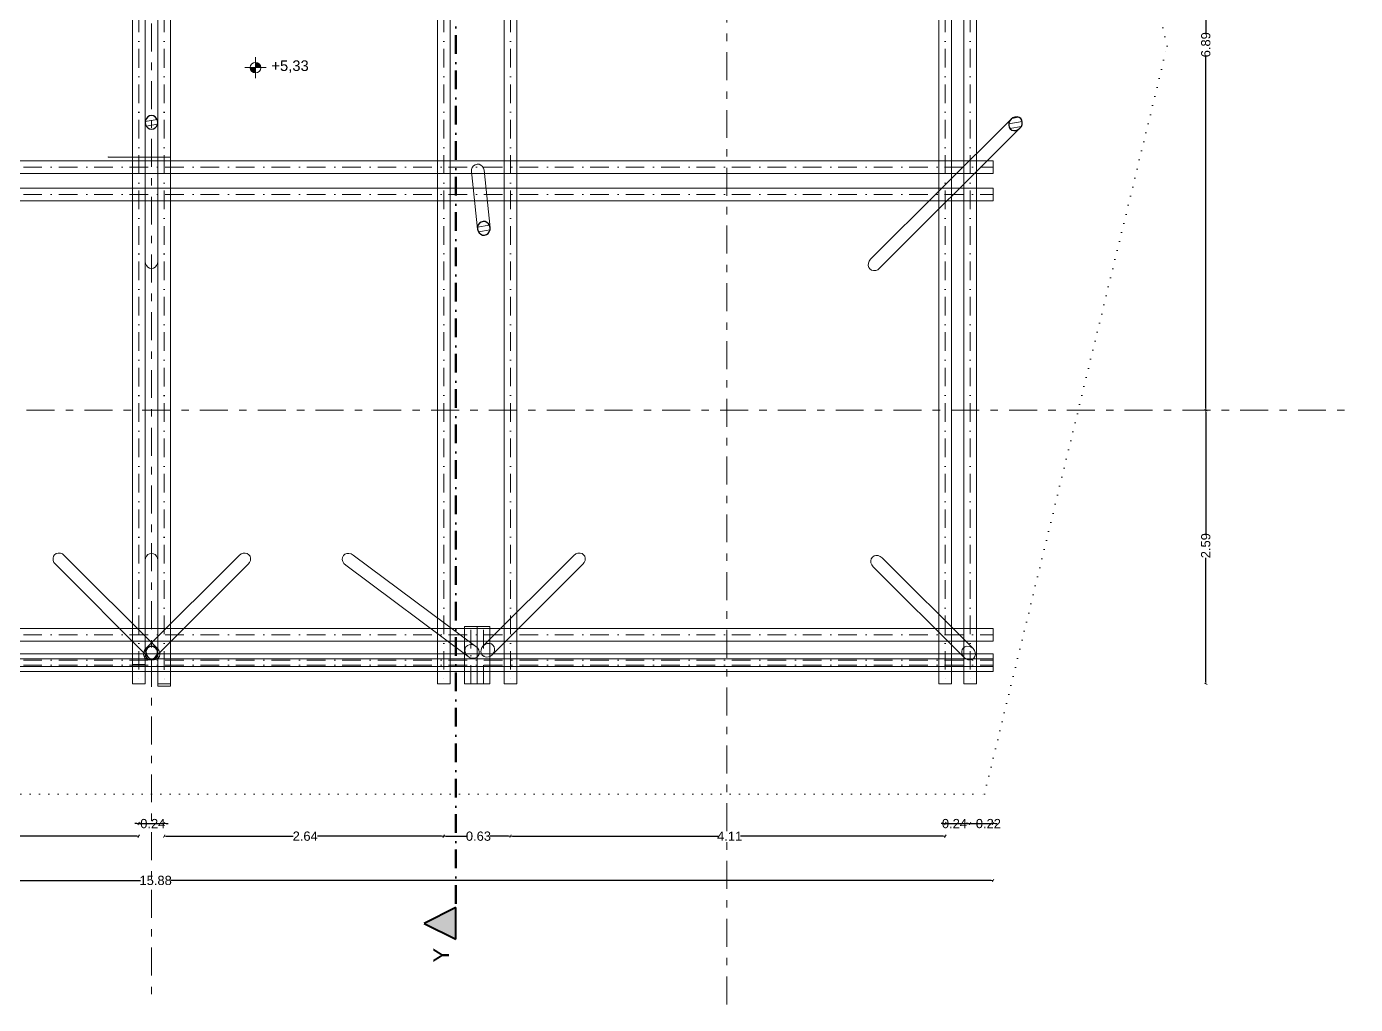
# Model space of a CAD drawing. Header units: millimetres. Extents: x -71878 to 121433, y -67383 to 83273.
# Drawn here: x 101535 to 114108, y -26518 to -17262 of the extents above; entities that cross this region are included whole.
import ezdxf

# ---------------------------------------------------------------- set-up
doc = ezdxf.new("R2010")
doc.units = ezdxf.units.MM
doc.header["$MEASUREMENT"] = 0
doc.set_wipeout_variables(frame=1)
for name, pattern in [('Dense Dotted', [88.194442, 0, -88.194442]), ('Dot & Dashed', [335.138881, 176.388884, -88.194442, 0, -70.555556]), ('Double Dashed', [546.805537, 264.583325, -105.833328, 70.555556, -105.833328]), ('Wipeout_Contour', [1000, 0, -1000])]:
    doc.linetypes.add(name, pattern=pattern)
for name, color, linetype, lineweight in [('ACOTACIONES', 7, 'Continuous', 9), ('ACOTACIONES_Pluma_Nº__1', 7, 'Continuous', 0), ('COLUMNAS_Pluma_Nº__1', 7, 'Continuous', 0), ('COLUMNAS_Pluma_Nº__6', 255, 'Continuous', 0), ('COLUMNAS_Pluma_Nº__81', 7, 'Continuous', 30), ('CORTES_Pluma_Nº__1', 7, 'Continuous', 0), ('CORTES_Pluma_Nº__101', 7, 'Continuous', 40), ('CORTES_Pluma_Nº__121', 7, 'Continuous', 50), ('EJES_Pluma_Nº__21', 7, 'Continuous', 5), ('Losas_Pluma_Nº__1', 7, 'Continuous', 0), ('SANITARIAS_Pluma_Nº__61', 7, 'Continuous', 20), ('Vigas_Pluma_Nº__21', 7, 'Continuous', 5)]:
    doc.layers.add(name, color=color, linetype=linetype, lineweight=lineweight)
doc.layers.add('COLUMNAS', color=7, linetype='Continuous')
doc.layers.add('CORTES', color=7, linetype='Continuous')
doc.layers.add('Vigas_Pluma_Nº__24', color=7, linetype='Continuous', lineweight=5, true_color=0x969696)
doc.styles.add('Estilo_Generado_2', font='Arial.ttf')
doc.styles.add('Estilo_Generado_3', font='swissb.ttf')
doc.dimstyles.new('Estilo_Generado__1', dxfattribs={"dimtxt": 87.5, "dimasz": 19, "dimexe": 0.18, "dimexo": 0, "dimgap": 0.09, "dimtad": 0, "dimlfac": 0.001, "dimzin": 0, "dimdsep": 46, "dimtxsty": 'Estilo_Generado_2', "dimblk": 'ARROWHEAD_2', "dimblk1": 'ARROWHEAD_2', "dimblk2": 'ARROWHEAD_2', "dimcen": 0.09, "dimse1": 1, "dimse2": 1, "dimclrd": 7, "dimclre": 7, "dimclrt": 7, "dimadec": 0, "dimazin": 0, "dimtfac": 1, "dimtmove": 0, "dimatfit": 3, "dimfxl": 1, "dimtolj": 1, "dimtzin": 0, "dimarcsym": 0})
doc.dimstyles.new('Estilo_Generado__2', dxfattribs={"dimtxt": 87.5, "dimasz": 19, "dimexe": 0.18, "dimexo": 0, "dimgap": 0.09, "dimtad": 0, "dimlfac": 0.001, "dimzin": 0, "dimdsep": 46, "dimtxsty": 'Estilo_Generado_2', "dimblk": 'ARROWHEAD_2', "dimblk1": 'ARROWHEAD_2', "dimblk2": 'ARROWHEAD_2', "dimcen": 0.09, "dimse1": 1, "dimse2": 1, "dimclrd": 7, "dimclre": 7, "dimclrt": 7, "dimadec": 0, "dimazin": 0, "dimtfac": 1, "dimtmove": 0, "dimatfit": 3, "dimfxl": 1, "dimtolj": 1, "dimtzin": 0, "dimarcsym": 0})
pattern_1 = [(10, (67552.546, -19095.84), (-7.81417, 44.31635), [])]

# ---------------------------------------------------------------- blocks, each defined once
blk = doc.blocks.new('ARROWHEAD_2')
at = {"color": 0, "linetype": 'Continuous', "lineweight": 0}
for p, q in [((0, 0), (-1, 0)), ((-0.38, -0.66), (0.38, 0.66))]:
    blk.add_line(p, q, dxfattribs=at)
blk = doc.blocks.new('*D637')
at = {"layer": 'ACOTACIONES', "color": 7, "linetype": 'Continuous', "lineweight": -2, "transparency": 16777216}
for p, q in [((99972, -24926), (101172, -24926)), ((102577, -24926), (101402, -24926))]:
    blk.add_line(p, q, dxfattribs=at)
at = {"layer": 'Defpoints', "color": 0, "linetype": 'Continuous', "transparency": 16777216}
for p in [(99953, -23484), (102596, -23484), (102596, -24926)]:
    blk.add_point(p, dxfattribs=at)
at = {"layer": 'ACOTACIONES', "color": 7, "linetype": 'Continuous', "lineweight": -2, "transparency": 16777216, "xscale": 19, "yscale": 19, "zscale": 19, "rotation": 180}
blk.add_blockref('ARROWHEAD_2', (99953, -24926), dxfattribs=at)
at = {"layer": 'ACOTACIONES', "color": 7, "linetype": 'Continuous', "lineweight": -2, "transparency": 16777216, "xscale": 19, "yscale": 19, "zscale": 19}
blk.add_blockref('ARROWHEAD_2', (102596, -24926), dxfattribs=at)
at = {"layer": 'ACOTACIONES', "color": 7, "linetype": 'Continuous', "transparency": 16777216, "insert": (101287, -24926), "char_height": 87.5, "attachment_point": 5, "style": 'Estilo_Generado_2'}
blk.add_mtext('\\A1;2.64', dxfattribs=at)
blk = doc.blocks.new('*D638')
at = {"layer": 'ACOTACIONES', "color": 7, "linetype": 'Continuous', "lineweight": -2, "transparency": 16777216}
for p, q in [((102577, -24807), (102558, -24807)), ((102596, -24807), (102837, -24807)), ((102856, -24807), (102875, -24807))]:
    blk.add_line(p, q, dxfattribs=at)
at = {"layer": 'Defpoints', "color": 0, "linetype": 'Continuous', "transparency": 16777216}
for p in [(102596, -23484), (102837, -23484), (102837, -24807)]:
    blk.add_point(p, dxfattribs=at)
at = {"layer": 'ACOTACIONES', "color": 7, "linetype": 'Continuous', "lineweight": -2, "transparency": 16777216, "xscale": 19, "yscale": 19, "zscale": 19}
blk.add_blockref('ARROWHEAD_2', (102596, -24807), dxfattribs=at)
at = {"layer": 'ACOTACIONES', "color": 7, "linetype": 'Continuous', "lineweight": -2, "transparency": 16777216, "xscale": 19, "yscale": 19, "zscale": 19, "rotation": 180}
blk.add_blockref('ARROWHEAD_2', (102837, -24807), dxfattribs=at)
at = {"layer": 'ACOTACIONES', "color": 7, "linetype": 'Continuous', "transparency": 16777216, "insert": (102729, -24807), "char_height": 87.5, "attachment_point": 5, "style": 'Estilo_Generado_2'}
blk.add_mtext('\\A1;0.24', dxfattribs=at)
blk = doc.blocks.new('*D639')
at = {"layer": 'ACOTACIONES', "color": 7, "linetype": 'Continuous', "lineweight": -2, "transparency": 16777216}
for p, q in [((102856, -24926), (104057, -24926)), ((105462, -24926), (104286, -24926))]:
    blk.add_line(p, q, dxfattribs=at)
at = {"layer": 'Defpoints', "color": 0, "linetype": 'Continuous', "transparency": 16777216}
for p in [(102837, -23484), (105481, -23484), (105481, -24926)]:
    blk.add_point(p, dxfattribs=at)
at = {"layer": 'ACOTACIONES', "color": 7, "linetype": 'Continuous', "lineweight": -2, "transparency": 16777216, "xscale": 19, "yscale": 19, "zscale": 19, "rotation": 180}
blk.add_blockref('ARROWHEAD_2', (102837, -24926), dxfattribs=at)
at = {"layer": 'ACOTACIONES', "color": 7, "linetype": 'Continuous', "lineweight": -2, "transparency": 16777216, "xscale": 19, "yscale": 19, "zscale": 19}
blk.add_blockref('ARROWHEAD_2', (105481, -24926), dxfattribs=at)
at = {"layer": 'ACOTACIONES', "color": 7, "linetype": 'Continuous', "transparency": 16777216, "insert": (104171, -24926), "char_height": 87.5, "attachment_point": 5, "style": 'Estilo_Generado_2'}
blk.add_mtext('\\A1;2.64', dxfattribs=at)
blk = doc.blocks.new('*D640')
at = {"layer": 'ACOTACIONES', "color": 7, "linetype": 'Continuous', "lineweight": -2, "transparency": 16777216}
for p, q in [((105500, -24926), (105697, -24926)), ((106094, -24926), (105922, -24926))]:
    blk.add_line(p, q, dxfattribs=at)
at = {"layer": 'Defpoints', "color": 0, "linetype": 'Continuous', "transparency": 16777216}
for p in [(105481, -23484), (106113, -23484), (106113, -24926)]:
    blk.add_point(p, dxfattribs=at)
at = {"layer": 'ACOTACIONES', "color": 7, "linetype": 'Continuous', "lineweight": -2, "transparency": 16777216, "xscale": 19, "yscale": 19, "zscale": 19, "rotation": 180}
blk.add_blockref('ARROWHEAD_2', (105481, -24926), dxfattribs=at)
at = {"layer": 'ACOTACIONES', "color": 7, "linetype": 'Continuous', "lineweight": -2, "transparency": 16777216, "xscale": 19, "yscale": 19, "zscale": 19}
blk.add_blockref('ARROWHEAD_2', (106113, -24926), dxfattribs=at)
at = {"layer": 'ACOTACIONES', "color": 7, "linetype": 'Continuous', "transparency": 16777216, "insert": (105810, -24926), "char_height": 87.5, "attachment_point": 5, "style": 'Estilo_Generado_2'}
blk.add_mtext('\\A1;0.63', dxfattribs=at)
blk = doc.blocks.new('*D641')
at = {"layer": 'ACOTACIONES', "color": 7, "linetype": 'Continuous', "lineweight": -2, "transparency": 16777216}
for p, q in [((106132, -24926), (108085, -24926)), ((110208, -24926), (108289, -24926))]:
    blk.add_line(p, q, dxfattribs=at)
at = {"layer": 'Defpoints', "color": 0, "linetype": 'Continuous', "transparency": 16777216}
for p in [(106113, -23484), (110227, -23484), (110227, -24926)]:
    blk.add_point(p, dxfattribs=at)
at = {"layer": 'ACOTACIONES', "color": 7, "linetype": 'Continuous', "lineweight": -2, "transparency": 16777216, "xscale": 19, "yscale": 19, "zscale": 19, "rotation": 180}
blk.add_blockref('ARROWHEAD_2', (106113, -24926), dxfattribs=at)
at = {"layer": 'ACOTACIONES', "color": 7, "linetype": 'Continuous', "lineweight": -2, "transparency": 16777216, "xscale": 19, "yscale": 19, "zscale": 19}
blk.add_blockref('ARROWHEAD_2', (110227, -24926), dxfattribs=at)
at = {"layer": 'ACOTACIONES', "color": 7, "linetype": 'Continuous', "transparency": 16777216, "insert": (108187, -24926), "char_height": 87.5, "attachment_point": 5, "style": 'Estilo_Generado_2'}
blk.add_mtext('\\A1;4.11', dxfattribs=at)
blk = doc.blocks.new('*D642')
at = {"layer": 'ACOTACIONES', "color": 7, "linetype": 'Continuous', "lineweight": -2, "transparency": 16777216}
for p, q in [((110208, -24807), (110189, -24807)), ((110227, -24807), (110463, -24807)), ((110482, -24807), (110501, -24807))]:
    blk.add_line(p, q, dxfattribs=at)
at = {"layer": 'Defpoints', "color": 0, "linetype": 'Continuous', "transparency": 16777216}
for p in [(110227, -23484), (110463, -23484), (110463, -24807)]:
    blk.add_point(p, dxfattribs=at)
at = {"layer": 'ACOTACIONES', "color": 7, "linetype": 'Continuous', "lineweight": -2, "transparency": 16777216, "xscale": 19, "yscale": 19, "zscale": 19}
blk.add_blockref('ARROWHEAD_2', (110227, -24807), dxfattribs=at)
at = {"layer": 'ACOTACIONES', "color": 7, "linetype": 'Continuous', "lineweight": -2, "transparency": 16777216, "xscale": 19, "yscale": 19, "zscale": 19, "rotation": 180}
blk.add_blockref('ARROWHEAD_2', (110463, -24807), dxfattribs=at)
at = {"layer": 'ACOTACIONES', "color": 7, "linetype": 'Continuous', "transparency": 16777216, "insert": (110314, -24807), "char_height": 87.5, "attachment_point": 5, "style": 'Estilo_Generado_2'}
blk.add_mtext('\\A1;0.24', dxfattribs=at)
blk = doc.blocks.new('*D643')
at = {"layer": 'ACOTACIONES', "color": 7, "linetype": 'Continuous', "lineweight": -2, "transparency": 16777216}
for p, q in [((110444, -24807), (110425, -24807)), ((110463, -24807), (110680, -24807)), ((110699, -24807), (110718, -24807))]:
    blk.add_line(p, q, dxfattribs=at)
at = {"layer": 'Defpoints', "color": 0, "linetype": 'Continuous', "transparency": 16777216}
for p in [(110680, -23367), (110463, -23484), (110680, -24807)]:
    blk.add_point(p, dxfattribs=at)
at = {"layer": 'ACOTACIONES', "color": 7, "linetype": 'Continuous', "lineweight": -2, "transparency": 16777216, "xscale": 19, "yscale": 19, "zscale": 19}
blk.add_blockref('ARROWHEAD_2', (110463, -24807), dxfattribs=at)
at = {"layer": 'ACOTACIONES', "color": 7, "linetype": 'Continuous', "lineweight": -2, "transparency": 16777216, "xscale": 19, "yscale": 19, "zscale": 19, "rotation": 180}
blk.add_blockref('ARROWHEAD_2', (110680, -24807), dxfattribs=at)
at = {"layer": 'ACOTACIONES', "color": 7, "linetype": 'Continuous', "transparency": 16777216, "insert": (110635, -24807), "char_height": 87.5, "attachment_point": 5, "style": 'Estilo_Generado_2'}
blk.add_mtext('\\A1;0.22', dxfattribs=at)
blk = doc.blocks.new('*D644')
at = {"layer": 'ACOTACIONES', "color": 7, "linetype": 'Continuous', "lineweight": -2, "transparency": 16777216}
for p, q in [((94818, -25345), (102612, -25345)), ((110661, -25345), (102899, -25345))]:
    blk.add_line(p, q, dxfattribs=at)
at = {"layer": 'Defpoints', "color": 0, "linetype": 'Continuous', "transparency": 16777216}
for p in [(94799, -23367), (110680, -23367), (110680, -25345)]:
    blk.add_point(p, dxfattribs=at)
at = {"layer": 'ACOTACIONES', "color": 7, "linetype": 'Continuous', "lineweight": -2, "transparency": 16777216, "xscale": 19, "yscale": 19, "zscale": 19, "rotation": 180}
blk.add_blockref('ARROWHEAD_2', (94799, -25345), dxfattribs=at)
at = {"layer": 'ACOTACIONES', "color": 7, "linetype": 'Continuous', "lineweight": -2, "transparency": 16777216, "xscale": 19, "yscale": 19, "zscale": 19}
blk.add_blockref('ARROWHEAD_2', (110680, -25345), dxfattribs=at)
at = {"layer": 'ACOTACIONES', "color": 7, "linetype": 'Continuous', "transparency": 16777216, "insert": (102756, -25345), "char_height": 87.5, "attachment_point": 5, "style": 'Estilo_Generado_2'}
blk.add_mtext('\\A1;15.88', dxfattribs=at)
blk = doc.blocks.new('*D649')
at = {"layer": 'ACOTACIONES', "color": 7, "linetype": 'Continuous', "lineweight": -2, "transparency": 16777216}
for p, q in [((112692, -20912), (112692, -22061)), ((112692, -23465), (112692, -22290))]:
    blk.add_line(p, q, dxfattribs=at)
at = {"layer": 'Defpoints', "color": 0, "linetype": 'Continuous', "transparency": 16777216}
for p in [(110523, -20893), (112692, -20893), (110523, -23484)]:
    blk.add_point(p, dxfattribs=at)
at = {"layer": 'ACOTACIONES', "color": 7, "linetype": 'Continuous', "lineweight": -2, "transparency": 16777216, "xscale": 19, "yscale": 19, "zscale": 19}
for p, rotation in [((112692, -20893), 90), ((112692, -23484), 270)]:
    blk.add_blockref('ARROWHEAD_2', p, dxfattribs=dict(at, rotation=rotation))
at = {"layer": 'ACOTACIONES', "color": 7, "linetype": 'Continuous', "transparency": 16777216, "insert": (112692, -22176), "char_height": 87.5, "attachment_point": 5, "rotation": 90, "style": 'Estilo_Generado_2'}
blk.add_mtext('\\A1;2.59', dxfattribs=at)
blk = doc.blocks.new('*D650')
at = {"layer": 'ACOTACIONES', "color": 7, "linetype": 'Continuous', "lineweight": -2, "transparency": 16777216}
for p, q in [((112692, -14020), (112692, -17320)), ((112692, -20874), (112692, -17549))]:
    blk.add_line(p, q, dxfattribs=at)
at = {"layer": 'Defpoints', "color": 0, "linetype": 'Continuous', "transparency": 16777216}
for p in [(110523, -14001), (112692, -14001), (110523, -20893)]:
    blk.add_point(p, dxfattribs=at)
at = {"layer": 'ACOTACIONES', "color": 7, "linetype": 'Continuous', "lineweight": -2, "transparency": 16777216, "xscale": 19, "yscale": 19, "zscale": 19}
for p, rotation in [((112692, -14001), 90), ((112692, -20893), 270)]:
    blk.add_blockref('ARROWHEAD_2', p, dxfattribs=dict(at, rotation=rotation))
at = {"layer": 'ACOTACIONES', "color": 7, "linetype": 'Continuous', "transparency": 16777216, "insert": (112692, -17434), "char_height": 87.5, "attachment_point": 5, "rotation": 90, "style": 'Estilo_Generado_2'}
blk.add_mtext('\\A1;6.89', dxfattribs=at)
blk = doc.blocks.new('Cota de Nivel_1_4', base_point=(36148, 1445))
at = {"layer": 'ACOTACIONES_Pluma_Nº__1', "linetype": 'Continuous'}
for points in [[(36148, 1445), (36098, 1445), (36102, 1426), (36113, 1410), (36129, 1399), (36148, 1395)], [(36148, 1445), (36198, 1445), (36195, 1464), (36184, 1480), (36168, 1491), (36148, 1495)]]:
    blk.add_hatch(color=256, dxfattribs=at).paths.add_polyline_path(points)
for p, q in [((36148, 1345), (36148, 1545)), ((36048, 1445), (36248, 1445))]:
    blk.add_line(p, q, dxfattribs=at)
blk.add_circle((36148, 1445), 50, dxfattribs=at)
at = {"layer": 'ACOTACIONES_Pluma_Nº__1', "insert": (36298, 1395), "char_height": 100, "attachment_point": 7, "style": 'Estilo_Generado_2'}
blk.add_mtext('\\A1;{\\fArial|b0|i0|c0|p34;+5,33}', dxfattribs=at)
blk = doc.blocks.new('Plano de Corte_2_4', base_point=(38043, 9614))
at = {"layer": 'CORTES', "linetype": 'Continuous', "lineweight": 0, "true_color": 0x000000}
for points in [[(38043, 9764), (38043, 9464), (37743, 9614)], [(38043, -6806), (38043, -6506), (37743, -6656)]]:
    blk.add_hatch(color=18, dxfattribs=at).paths.add_polyline_path(points)
at = {"layer": 'CORTES_Pluma_Nº__101', "linetype": 'Continuous'}
for p, q in [((37743, 9614), (38043, 9764)), ((38043, 9764), (38043, 9464)), ((38043, 9464), (37743, 9614)), ((38043, -6506), (37743, -6656)), ((38043, -6806), (38043, -6506)), ((37743, -6656), (38043, -6806))]:
    blk.add_line(p, q, dxfattribs=at)
at = {"layer": 'CORTES_Pluma_Nº__121', "linetype": 'Dot & Dashed'}
blk.add_line((38043, 9464), (38043, -6506), dxfattribs=at)
at = {"layer": 'CORTES_Pluma_Nº__1', "char_height": 150, "rotation": 90, "style": 'Estilo_Generado_3'}
for insert, attachment_point in [((37979, 9983), 9), ((37979, -7026), 7)]:
    blk.add_mtext('\\A1;{\\fSwis721 BT|b0|i0|c0|p34;Y}', dxfattribs=dict(at, insert=insert, attachment_point=attachment_point))

msp = doc.modelspace()

# ---------------------------------------------------------------- linework, layer by layer
at = {"layer": 'COLUMNAS_Pluma_Nº__1', "linetype": 'Continuous', "flags": 128}
for points in [[(102656.898, -19485.842), (102656.898, -18169.491)], [(102776.898, -19485.842), (102776.898, -18169.491)], [(109521.051, -19465.232), (110849.087, -18139.656)], [(109605.825, -19550.164), (110933.861, -18224.587)], [(105863.903, -18622.739), (105858.895, -18603.009), (105848.535, -18585.819), (105833.839, -18572.852), (105816.243, -18565.377), (105797.471, -18564.125), (105779.361, -18569.22), (105763.684, -18580.161), (105751.976, -18595.88), (105745.382, -18614.835), (105744.549, -18635.174)], [(105744.549, -18635.174), (105801.128, -19178.228)], [(105863.903, -18622.739), (105920.482, -19165.792)], [(102776.898, -19485.842), (102773.962, -19505.846), (102765.439, -19523.892), (102752.165, -19538.213), (102735.439, -19547.408), (102716.898, -19550.577), (102698.357, -19547.408), (102681.631, -19538.213), (102668.357, -19523.892), (102659.835, -19505.846), (102656.898, -19485.842)], [(109605.825, -19550.164), (109588.598, -19563.21), (109568.908, -19570.822), (109548.682, -19572.256), (109529.901, -19567.37), (109514.403, -19556.643), (109503.704, -19541.124), (109498.853, -19522.334), (109500.324, -19502.111), (109507.973, -19482.436), (109521.051, -19465.232)], [(101806.964, -22352.373), (101793.886, -22335.17), (101786.237, -22315.494), (101784.767, -22295.271), (101789.618, -22276.481), (101800.316, -22260.963), (101815.814, -22250.236), (101834.596, -22245.349), (101854.821, -22246.783), (101874.511, -22254.395), (101891.738, -22267.441)], [(102656.898, -22313.215), (102659.835, -22293.19), (102668.357, -22275.124), (102681.631, -22260.788), (102698.357, -22251.583), (102716.898, -22248.411), (102735.439, -22251.583), (102752.165, -22260.788), (102765.439, -22275.124), (102773.962, -22293.19), (102776.898, -22313.215)], [(103546.891, -22267.441), (103564.119, -22254.395), (103583.809, -22246.783), (103604.034, -22245.349), (103622.815, -22250.236), (103638.314, -22260.963), (103649.012, -22276.481), (103653.863, -22295.271), (103652.392, -22315.494), (103644.744, -22335.17), (103631.666, -22352.373)], [(104554.022, -22361.224), (104537.881, -22345.542), (104526.829, -22326.684), (104521.946, -22306.497), (104523.712, -22286.956), (104531.952, -22269.976), (104545.861, -22257.216), (104564.077, -22249.928), (104584.817, -22248.823), (104606.05, -22254.011), (104625.699, -22264.983)], [(106714.014, -22267.441), (106731.241, -22254.395), (106750.931, -22246.783), (106771.157, -22245.349), (106789.938, -22250.236), (106805.436, -22260.963), (106816.134, -22276.481), (106820.986, -22295.271), (106819.515, -22315.494), (106811.866, -22335.17), (106798.788, -22352.373)], [(102689.598, -23233.371), (101806.964, -22352.373)], [(102774.372, -23148.44), (101891.738, -22267.441)], [(102656.898, -22313.215), (102656.898, -23195.946)], [(103546.891, -22267.441), (102664.258, -23148.44)], [(103631.666, -22352.373), (102749.032, -23233.371)], [(102776.898, -22313.215), (102776.898, -23195.946)], [(104554.022, -22361.224), (105713.726, -23224.928)], [(104625.699, -22264.983), (105785.403, -23128.686)], [(106714.014, -22267.441), (105856.2, -23123.666)], [(106798.788, -22352.373), (105940.975, -23208.597)], [(109544.108, -22375.387), (109530.963, -22358.117), (109523.253, -22338.38), (109521.734, -22318.109), (109526.554, -22299.288), (109537.242, -22283.759), (109552.751, -22273.043), (109571.563, -22268.188), (109591.837, -22269.669), (109611.588, -22277.342), (109628.882, -22290.456)], [(109544.108, -22375.387), (110404.938, -23234.622)], [(109628.882, -22290.456), (110489.712, -23149.691)]]:
    msp.add_lwpolyline(points, dxfattribs=at)
for points in [[(102762.11, -23216.168), (102769.759, -23196.492), (102771.23, -23176.27), (102766.379, -23157.479), (102755.68, -23141.961), (102740.182, -23131.234), (102721.401, -23126.348), (102701.176, -23127.781), (102681.485, -23135.394), (102664.258, -23148.44), (102651.18, -23165.643), (102643.531, -23185.319), (102642.06, -23205.542), (102646.912, -23224.332), (102657.61, -23239.85), (102673.108, -23250.577), (102691.889, -23255.463), (102712.115, -23254.03), (102731.805, -23246.418), (102749.032, -23233.371)], [(102773.962, -23175.921), (102765.439, -23157.856), (102752.165, -23143.519), (102735.439, -23134.314), (102716.898, -23131.143), (102698.357, -23134.314), (102681.631, -23143.519), (102668.357, -23157.856), (102659.835, -23175.921), (102656.898, -23195.946), (102659.835, -23215.972), (102668.357, -23234.037), (102681.631, -23248.374), (102698.357, -23257.579), (102716.898, -23260.75), (102735.439, -23257.579), (102752.165, -23248.374), (102765.439, -23234.037), (102773.962, -23215.972), (102776.898, -23195.946)], [(102774.372, -23148.44), (102787.45, -23165.643), (102795.099, -23185.319), (102796.569, -23205.542), (102791.718, -23224.332), (102781.02, -23239.85), (102765.522, -23250.577), (102746.74, -23255.463), (102726.515, -23254.03), (102706.825, -23246.418), (102689.598, -23233.371), (102676.519, -23216.168), (102668.871, -23196.492), (102667.4, -23176.27), (102672.251, -23157.479), (102682.949, -23141.961), (102698.448, -23131.234), (102717.229, -23126.348), (102737.454, -23127.781), (102757.144, -23135.394)], [(105765.755, -23117.714), (105744.521, -23112.527), (105723.781, -23113.631), (105705.566, -23120.92), (105691.657, -23133.679), (105683.416, -23150.66), (105681.651, -23170.201), (105686.533, -23190.388), (105697.586, -23209.246), (105713.726, -23224.928), (105733.375, -23235.9), (105754.608, -23241.088), (105775.348, -23239.983), (105793.564, -23232.694), (105807.473, -23219.935), (105815.713, -23202.954), (105817.479, -23183.414), (105812.596, -23163.227), (105801.544, -23144.369), (105785.403, -23128.686)], [(105954.053, -23191.394), (105961.702, -23171.718), (105963.172, -23151.496), (105958.321, -23132.706), (105947.623, -23117.187), (105932.124, -23106.46), (105913.343, -23101.574), (105893.118, -23103.007), (105873.428, -23110.62), (105856.2, -23123.666), (105843.122, -23140.869), (105835.473, -23160.545), (105834.003, -23180.768), (105838.854, -23199.558), (105849.552, -23215.076), (105865.051, -23225.803), (105883.832, -23230.689), (105904.057, -23229.256), (105923.747, -23221.644), (105940.975, -23208.597)], [(110472.417, -23136.577), (110452.666, -23128.904), (110432.392, -23127.423), (110413.58, -23132.278), (110398.071, -23142.994), (110387.383, -23158.523), (110382.563, -23177.344), (110384.082, -23197.615), (110391.792, -23217.352), (110404.938, -23234.622), (110422.232, -23247.736), (110441.983, -23255.409), (110462.257, -23256.89), (110481.069, -23252.035), (110496.578, -23241.319), (110507.266, -23225.79), (110512.086, -23206.969), (110510.567, -23186.698), (110502.857, -23166.961), (110489.712, -23149.691)]]:
    msp.add_lwpolyline(points, close=True, dxfattribs=at)
at = {"layer": 'EJES_Pluma_Nº__21', "linetype": 'Double Dashed'}
for p, q in [((108159.919, -26518.433), (108159.919, -8483.159)), ((89505.306, -20892.695), (114107.745, -20892.695))]:
    msp.add_line(p, q, dxfattribs=at)
at = {"layer": 'Losas_Pluma_Nº__1', "linetype": 'Continuous', "flags": 128}
msp.add_lwpolyline([(102308.123, -18494.883), (102896.898, -18497.288), (102308.123, -18497.288)], close=True, dxfattribs=at)
at = {"layer": 'SANITARIAS_Pluma_Nº__61', "linetype": 'Dense Dotted'}
for p, q in [((112326.227, -17446.205), (110597.423, -10363.335)), ((110597.423, -24529.074), (112326.227, -17446.205)), ((94593.766, -24529.074), (110597.423, -24529.074))]:
    msp.add_line(p, q, dxfattribs=at)
at = {"layer": 'Vigas_Pluma_Nº__21', "linetype": 'Continuous'}
for p, q in [((102536.464, -11439.601), (102536.464, -23483.543)), ((102536.464, -11440.303), (102536.464, -23299.398)), ((102896.898, -11439.601), (102896.898, -23483.543)), ((102896.898, -11440.303), (102896.898, -23505.786)), ((105421.157, -11439.601), (105421.157, -23483.543)), ((105541.157, -11439.601), (105541.157, -23483.543)), ((106053.325, -11439.601), (106053.325, -23483.543)), ((106173.325, -11439.601), (106173.325, -23483.543)), ((110167.062, -11439.601), (110167.062, -23483.543)), ((110287.062, -11439.601), (110287.062, -23483.543)), ((110402.598, -11439.601), (110402.598, -23483.543)), ((110522.598, -11439.601), (110522.598, -23483.543)), ((94799.453, -18534.021), (110680.497, -18534.021)), ((110680.497, -18654.021), (110680.497, -18534.021)), ((94799.453, -18654.021), (110680.497, -18654.021)), ((94799.453, -18792.387), (110680.497, -18792.387)), ((110680.497, -18912.387), (110680.497, -18792.387)), ((94799.453, -18912.387), (110680.497, -18912.387)), ((94799.453, -22960.935), (110680.497, -22960.935)), ((105797.241, -22939.568), (105677.241, -22939.568)), ((105677.241, -23483.543), (105677.241, -22939.568)), ((105917.241, -22939.568), (105797.241, -22939.568)), ((105797.241, -23483.543), (105797.241, -22939.568)), ((105797.241, -23483.543), (105797.241, -22939.568)), ((105917.241, -23483.543), (105917.241, -22939.568)), ((110680.497, -23080.935), (110680.497, -22960.935)), ((94799.453, -23080.935), (110680.497, -23080.935)), ((94799.453, -23200.317), (110680.497, -23200.317)), ((94799.453, -23247.21), (110680.497, -23247.21)), ((110680.497, -23320.317), (110680.497, -23200.317)), ((110680.497, -23367.21), (110680.497, -23247.21)), ((94799.453, -23320.317), (110680.497, -23320.317)), ((94799.453, -23367.21), (110680.497, -23367.21)), ((102536.464, -23299.398), (102656.464, -23299.398)), ((102536.464, -23483.543), (102656.464, -23483.543)), ((102776.898, -23483.543), (102896.898, -23483.543)), ((102776.898, -23505.786), (102896.898, -23505.786)), ((105421.157, -23483.543), (105541.157, -23483.543)), ((105797.241, -23483.543), (105677.241, -23483.543)), ((105917.241, -23483.543), (105797.241, -23483.543)), ((106053.325, -23483.543), (106173.325, -23483.543)), ((110167.062, -23483.543), (110287.062, -23483.543)), ((110402.598, -23483.543), (110522.598, -23483.543))]:
    msp.add_line(p, q, dxfattribs=at)
at = {"layer": 'Vigas_Pluma_Nº__24', "linetype": 'Dot & Dashed'}
for p, q in [((105481.157, -11439.601), (105481.157, -23483.543)), ((106113.325, -11439.601), (106113.325, -23483.543)), ((110227.062, -11439.601), (110227.062, -23483.543)), ((110462.598, -11439.601), (110462.598, -23483.543)), ((94799.453, -18594.021), (110680.497, -18594.021)), ((94799.453, -18852.387), (110680.497, -18852.387)), ((105737.241, -23483.543), (105737.241, -22939.568)), ((105857.241, -23483.543), (105857.241, -22939.568)), ((94799.453, -23020.935), (110680.497, -23020.935)), ((94799.453, -23260.317), (110680.497, -23260.317)), ((94799.453, -23307.21), (110680.497, -23307.21))]:
    msp.add_line(p, q, dxfattribs=at)

# ---------------------------------------------------------------- block references
at = {"layer": 'ACOTACIONES'}
msp.add_blockref('Cota de Nivel_1_4', (103700.945, -17650.708), dxfattribs=at)
at = {"layer": 'CORTES'}
msp.add_blockref('Plano de Corte_2_4', (105596.028, -9482.014), dxfattribs=at)

# ---------------------------------------------------------------- dimensions: what is measured, and where the dimension line sits
at = {"layer": 'ACOTACIONES', "linetype": 'Continuous'}
for base, p1, p2, picture, middle in [((112692.376, -14000.952), (110522.598, -20892.695), (110522.598, -14000.952), '*D650', (112692.376, -17434.487)), ((112692.376, -20892.695), (110522.598, -23483.543), (110522.598, -20892.695), '*D649', (112692.376, -22175.783))]:
    dim = msp.add_linear_dim(base=base, p1=p1, p2=p2, angle=90, dimstyle='Estilo_Generado__1', dxfattribs=at)
    dim.commit()
    dim.dimension.update_dxf_attribs({"geometry": picture, "text_midpoint": middle, "dimtype": 160, "text_rotation": 90})
for base, p1, p2, picture, middle in [((110680.497, -25345.429), (94799.453, -23367.21), (110680.497, -23367.21), '*D644', (102755.828, -25345.429)), ((110680.497, -24807.392), (110462.598, -23483.543), (110680.497, -23367.21), '*D643', (110635.462, -24807.392)), ((102596.464, -24925.517), (99952.639, -23483.543), (102596.464, -23483.543), '*D637', (101286.888, -24925.517)), ((102836.898, -24807.392), (102596.464, -23483.543), (102836.898, -23483.543), '*D638', (102729.018, -24807.392)), ((105481.157, -24925.517), (102836.898, -23483.543), (105481.157, -23483.543), '*D639', (104171.364, -24925.517)), ((106113.325, -24925.517), (105481.157, -23483.543), (106113.325, -23483.543), '*D640', (105809.578, -24925.517)), ((110227.062, -24925.517), (106113.325, -23483.543), (110227.062, -23483.543), '*D641', (108186.983, -24925.517)), ((110462.598, -24807.392), (110227.062, -23483.543), (110462.598, -23483.543), '*D642', (110314.407, -24807.392))]:
    dim = msp.add_linear_dim(base=base, p1=p1, p2=p2, dimstyle='Estilo_Generado__2', dxfattribs=at)
    dim.commit()
    dim.dimension.update_dxf_attribs({"geometry": picture, "text_midpoint": middle, "dimtype": 160})

# ---------------------------------------------------------------- next in the draw order: wipeouts: each hides what was drawn before it
at = {"color": 254, "linetype": 'Wipeout_Contour', "lineweight": 0, "ltscale": 703531.644973}
msp.add_wipeout([(102659.835, -18189.495), (102668.357, -18207.541), (102681.631, -18221.862), (102698.357, -18231.057), (102716.898, -18234.225), (102735.439, -18231.057), (102752.165, -18221.862), (102765.439, -18207.541), (102773.962, -18189.495), (102776.898, -18169.491), (102773.962, -18149.486), (102765.439, -18131.44), (102752.165, -18117.119), (102735.439, -18107.924), (102716.898, -18104.756), (102698.357, -18107.924), (102681.631, -18117.119), (102668.357, -18131.44), (102659.835, -18149.486), (102656.898, -18169.491)], dxfattribs=at).dxf.layer = 'COLUMNAS'
at = {"color": 254, "linetype": 'Wipeout_Contour', "lineweight": 0, "ltscale": 866971.677412}
msp.add_wipeout([(110836.009, -18156.859), (110828.36, -18176.535), (110826.889, -18196.758), (110831.741, -18215.548), (110842.439, -18231.066), (110857.937, -18241.793), (110876.718, -18246.679), (110896.944, -18245.246), (110916.634, -18237.633), (110933.861, -18224.587), (110946.939, -18207.384), (110954.588, -18187.708), (110956.059, -18167.485), (110951.208, -18148.695), (110940.509, -18133.177), (110925.011, -18122.45), (110906.23, -18117.564), (110886.004, -18118.997), (110866.314, -18126.61), (110849.087, -18139.656)], dxfattribs=at).dxf.layer = 'COLUMNAS'
at = {"color": 254, "linetype": 'Wipeout_Contour', "lineweight": 0, "ltscale": 766167.257982}
msp.add_wipeout([(105915.474, -19146.063), (105905.114, -19128.873), (105890.417, -19115.906), (105872.822, -19108.431), (105854.05, -19107.179), (105835.94, -19112.274), (105820.263, -19123.215), (105808.555, -19138.934), (105801.961, -19157.889), (105801.128, -19178.228), (105806.136, -19197.957), (105816.495, -19215.147), (105831.192, -19228.114), (105848.787, -19235.589), (105867.559, -19236.841), (105885.67, -19231.746), (105901.346, -19220.805), (105913.055, -19205.086), (105919.648, -19186.131), (105920.482, -19165.792)], dxfattribs=at).dxf.layer = 'COLUMNAS'

# ---------------------------------------------------------------- next in the draw order: hatches: boundary and pattern name
at = {"layer": 'COLUMNAS_Pluma_Nº__6', "linetype": 'Continuous'}
h = msp.add_hatch(dxfattribs=at)
h.set_pattern_fill('WOOD_0004', color=256, style=0, pattern_type=2)
h.set_pattern_definition(pattern_1)
h.paths.add_polyline_path([(102659.835, -18189.495), (102668.357, -18207.541), (102681.631, -18221.862), (102698.357, -18231.057), (102716.898, -18234.225), (102735.439, -18231.057), (102752.165, -18221.862), (102765.439, -18207.541), (102773.962, -18189.495), (102776.898, -18169.491), (102773.962, -18149.486), (102765.439, -18131.44), (102752.165, -18117.119), (102735.439, -18107.924), (102716.898, -18104.756), (102698.357, -18107.924), (102681.631, -18117.119), (102668.357, -18131.44), (102659.835, -18149.486), (102656.898, -18169.491)])
h = msp.add_hatch(dxfattribs=at)
h.set_pattern_fill('WOOD_0004', color=256, style=0, pattern_type=2)
h.set_pattern_definition(pattern_1)
h.paths.add_polyline_path([(110836.009, -18156.859), (110828.36, -18176.535), (110826.889, -18196.758), (110831.741, -18215.548), (110842.439, -18231.066), (110857.937, -18241.793), (110876.718, -18246.679), (110896.944, -18245.246), (110916.634, -18237.633), (110933.861, -18224.587), (110946.939, -18207.384), (110954.588, -18187.708), (110956.059, -18167.485), (110951.208, -18148.695), (110940.509, -18133.177), (110925.011, -18122.45), (110906.23, -18117.564), (110886.004, -18118.997), (110866.314, -18126.61), (110849.087, -18139.656)])
h = msp.add_hatch(dxfattribs=at)
h.set_pattern_fill('WOOD_0004', color=256, style=0, pattern_type=2)
h.set_pattern_definition(pattern_1)
h.paths.add_polyline_path([(105915.474, -19146.063), (105905.114, -19128.873), (105890.417, -19115.906), (105872.822, -19108.431), (105854.05, -19107.179), (105835.94, -19112.274), (105820.263, -19123.215), (105808.555, -19138.934), (105801.961, -19157.889), (105801.128, -19178.228), (105806.136, -19197.957), (105816.495, -19215.147), (105831.192, -19228.114), (105848.787, -19235.589), (105867.559, -19236.841), (105885.67, -19231.746), (105901.346, -19220.805), (105913.055, -19205.086), (105919.648, -19186.131), (105920.482, -19165.792)])

# ---------------------------------------------------------------- next in the draw order: linework, layer by layer
at = {"layer": 'COLUMNAS_Pluma_Nº__81', "linetype": 'Continuous', "flags": 128}
for points in [[(102698.357, -18107.924), (102681.631, -18117.119), (102668.357, -18131.44), (102659.835, -18149.486), (102656.898, -18169.491), (102659.835, -18189.495), (102668.357, -18207.541), (102681.631, -18221.862), (102698.357, -18231.057), (102716.898, -18234.225), (102735.439, -18231.057), (102752.165, -18221.862), (102765.439, -18207.541), (102773.962, -18189.495), (102776.898, -18169.491), (102773.962, -18149.486), (102765.439, -18131.44), (102752.165, -18117.119), (102735.439, -18107.924), (102716.898, -18104.756)], [(110886.004, -18118.997), (110866.314, -18126.61), (110849.087, -18139.656), (110836.009, -18156.859), (110828.36, -18176.535), (110826.889, -18196.758), (110831.741, -18215.548), (110842.439, -18231.066), (110857.937, -18241.793), (110876.718, -18246.679), (110896.944, -18245.246), (110916.634, -18237.633), (110933.861, -18224.587), (110946.939, -18207.384), (110954.588, -18187.708), (110956.059, -18167.485), (110951.208, -18148.695), (110940.509, -18133.177), (110925.011, -18122.45), (110906.23, -18117.564)], [(105854.05, -19107.179), (105835.94, -19112.274), (105820.263, -19123.215), (105808.555, -19138.934), (105801.961, -19157.889), (105801.128, -19178.228), (105806.136, -19197.957), (105816.495, -19215.147), (105831.192, -19228.114), (105848.787, -19235.589), (105867.559, -19236.841), (105885.67, -19231.746), (105901.346, -19220.805), (105913.055, -19205.086), (105919.648, -19186.131), (105920.482, -19165.792), (105915.474, -19146.063), (105905.114, -19128.873), (105890.417, -19115.906), (105872.822, -19108.431)]]:
    msp.add_lwpolyline(points, close=True, dxfattribs=at)
at = {"layer": 'EJES_Pluma_Nº__21', "linetype": 'Double Dashed'}
msp.add_line((102716.898, -8483.159), (102716.898, -26518.433), dxfattribs=at)
at = {"layer": 'Vigas_Pluma_Nº__21', "linetype": 'Continuous'}
for p, q in [((102656.464, -11439.601), (102656.464, -23483.543)), ((102656.464, -11440.303), (102656.464, -23299.398)), ((102776.898, -11439.601), (102776.898, -23483.543)), ((102776.898, -11440.303), (102776.898, -23505.786))]:
    msp.add_line(p, q, dxfattribs=at)
at = {"layer": 'Vigas_Pluma_Nº__24', "linetype": 'Dot & Dashed'}
for p, q in [((102596.464, -11439.601), (102596.464, -23483.543)), ((102596.464, -11440.303), (102596.464, -23299.398)), ((102836.898, -11439.601), (102836.898, -23483.543)), ((102836.898, -11440.303), (102836.898, -23505.786))]:
    msp.add_line(p, q, dxfattribs=at)

doc.saveas('drawing.dxf')
